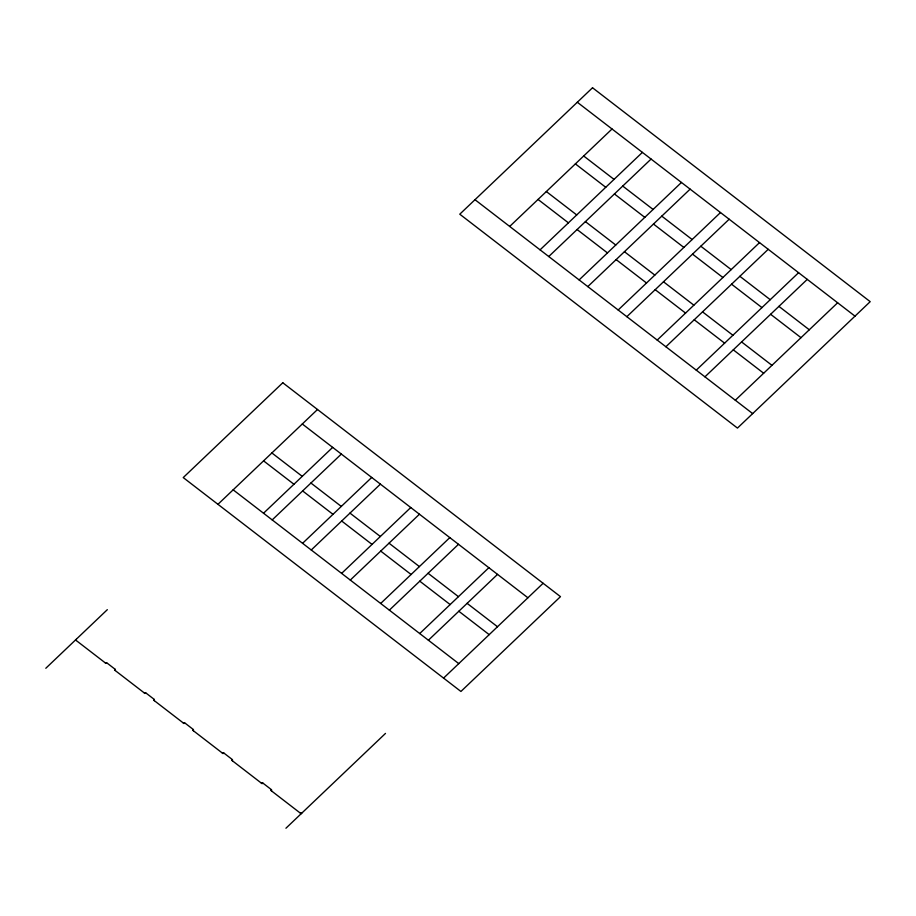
<?xml version="1.0" encoding="UTF-8"?>
<svg xmlns="http://www.w3.org/2000/svg" width="916" height="916" viewBox="0 0 916 916"><rect width="100%" height="100%" fill="white"/><g stroke="black" fill="none" stroke-linecap="round" stroke-linejoin="round"><path stroke-width="1.37" d="M115.393 670.489L115.324 669.424L106.588 662.692L105.226 662.749M76.303 640.467L76.314 639.391M271.548 790.863L271.514 789.741L270.77 790.348L301.146 813.752M154.346 700.671L154.312 699.458L145.587 692.736L144.281 692.828M193.402 730.75L193.413 729.583L184.689 722.85L184.001 723.514L153.625 700.122L154.312 699.458M232.446 760.83L232.412 759.616L223.676 752.895L222.325 753.032M45.8 668.279L107.332 609.667M217.951 504.315L317.509 409.498M509.697 226.447L612.025 128.996M106.588 662.692L105.901 663.356L75.524 639.963M263.533 513.223L332.668 447.374M540.074 249.839L642.391 152.388M115.267 669.378L114.58 670.043L144.946 693.435L145.644 692.771M272.201 519.91L341.347 454.061M548.753 256.526L651.07 159.063M302.578 543.303L371.713 477.454M579.118 279.918L681.435 182.467M311.257 549.989L380.392 484.14M587.797 286.605L690.114 189.143M341.622 573.382L410.757 507.533M618.174 309.997L720.491 212.546M193.368 729.537L192.669 730.189L223.046 753.593L223.733 752.929M350.301 580.068L419.436 514.22M626.842 316.684L729.17 219.222M380.678 603.461L449.813 537.612M657.219 340.076L759.536 242.614M232.412 759.616L231.725 760.269L262.091 783.672L262.789 783.008L271.468 789.695M389.357 610.148L458.492 544.299M665.898 346.752L768.215 249.301M419.723 633.54L488.858 567.691M696.263 370.156L798.592 272.693M428.402 640.227L497.537 574.378M704.942 376.831L807.259 279.38M285.929 828.236L385.487 733.418M443.562 678.103L543.119 583.286M735.319 400.235L837.636 302.772M183.269 722.953L184.574 722.781M261.369 783.111L262.789 783.008M300.425 813.19L301.833 813.087M577.309 102.248L854.994 316.146M583.675 155.983L614.041 179.387M622.72 186.062L653.097 209.455M661.776 216.142L692.141 239.534M700.82 246.221L731.197 269.613M739.865 276.3L770.242 299.692M778.921 306.379L809.286 329.771M575.374 163.884L605.751 187.288M614.43 193.963L644.795 217.367M653.474 224.042L683.851 247.434M692.53 254.121L722.896 277.514M731.575 284.2L761.94 307.593M770.619 314.28L800.996 337.672M546.337 191.547L576.714 214.939M585.393 221.626L615.758 245.019M624.437 251.705L654.814 275.098M663.493 281.784L693.859 305.177M702.538 311.864L732.903 335.256M741.582 341.931L771.959 365.335M538.047 199.448L568.412 222.84M577.091 229.527L607.468 252.919M616.147 259.606L646.513 282.998M655.192 289.685L685.557 313.077M694.236 319.764L724.613 343.156M733.292 349.843L763.658 373.236M474.992 199.711L752.666 413.597M302.291 423.982L527.902 597.77M271.869 452.951L302.246 476.354M310.925 483.03L341.29 506.434M349.969 513.109L380.346 536.501M389.025 543.188L419.391 566.58M428.07 573.267L458.435 596.659M467.114 603.346L497.491 626.739M263.579 460.863L293.944 484.255M302.624 490.93L333 514.334M341.679 521.009L372.045 544.413M380.724 551.089L411.089 574.481M419.768 581.168L450.145 604.56M458.824 611.247L489.19 634.639M233.156 489.831L458.767 663.619M282.792 382.762L183.234 477.58L460.92 691.466L560.477 596.648L282.792 382.762M592.526 87.764L459.775 214.195L737.46 428.081L870.2 301.662L592.526 87.764"/></g></svg>
